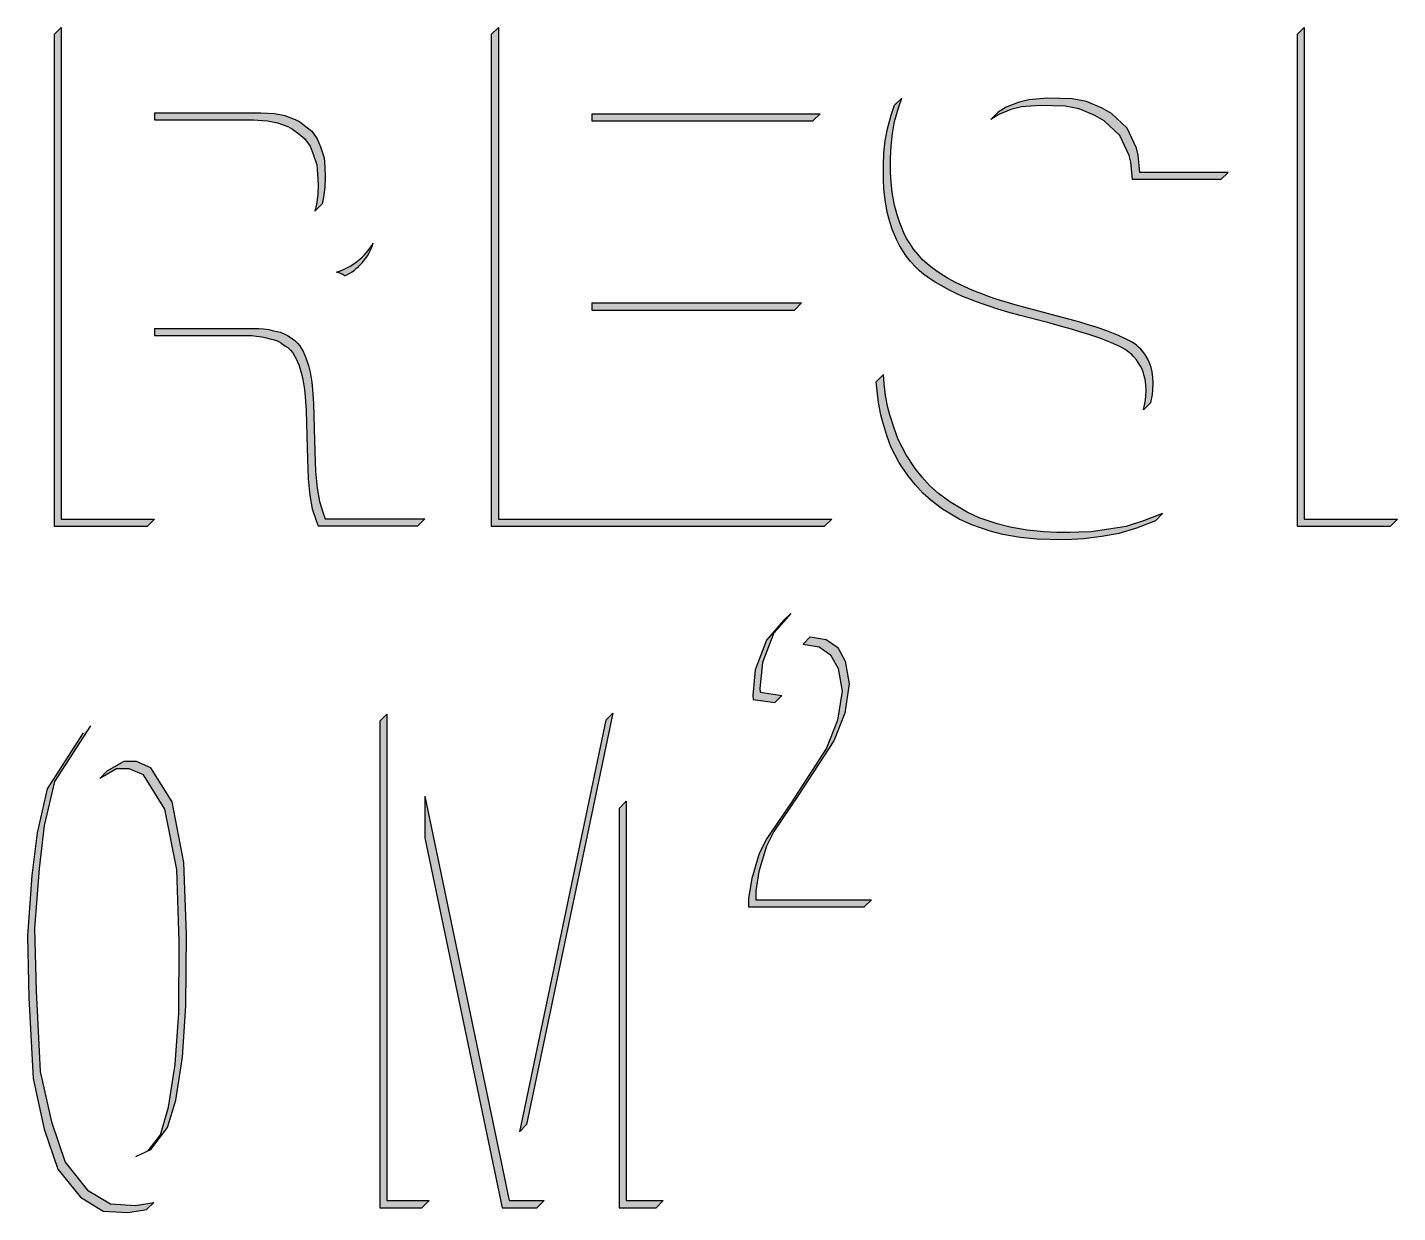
# Model space of a CAD drawing. Extents: x 78 to 306, y -397 to 18.
# Drawn here: x 272.08537 to 272.09821, y -396.68168 to -396.67058 of the extents above; entities that cross this region are included whole.
import ezdxf

# ---------------------------------------------------------------- set-up
doc = ezdxf.new("R2010")
doc.units = 0
doc.header["$LTSCALE"] = 0.5
doc.header["$MEASUREMENT"] = 0
doc.layers.add('MERDIVEN', color=3, linetype='CONTINUOUS')

msp = doc.modelspace()

# ---------------------------------------------------------------- hatches: boundary and pattern name
at = {"layer": 'MERDIVEN', "ltscale": 1.4}
for points in [[(272.085690403228, -396.6705753612444), (272.08562300789, -396.6706427565824), (272.08562300789, -396.6752502920377), (272.0864976636918, -396.6752502920377), (272.0865650590297, -396.6751828966997), (272.085690403228, -396.6751828966997)], [(272.0897877822954, -396.6705753612444), (272.0897203869575, -396.6706427565824), (272.0897203869575, -396.6752502920377), (272.0905950427592, -396.6752502920377), (272.092844293509, -396.6752502920377), (272.092911688847, -396.6751828966997), (272.0906624380972, -396.6751828966997), (272.0897877822955, -396.6751828966997)], [(272.0973398910376, -396.6705753612444), (272.0972724956997, -396.6706427565824), (272.0972724956997, -396.6752502920377), (272.0981471515014, -396.6752502920377), (272.0982145468394, -396.6751828966997), (272.0973398910376, -396.6751828966997)], [(272.0948527569016, -396.673234946546), (272.0947456165915, -396.6732068030974), (272.0946294944592, -396.6731754328898), (272.0945363722076, -396.673148511409), (272.0944532903505, -396.6731216663014), (272.0943800564199, -396.673096004975), (272.0943110567771, -396.6730699808768), (272.0942730444215, -396.6730559473391), (272.0942050712728, -396.6730285867138), (272.0941451496864, -396.6730000995867), (272.0940764066668, -396.6729682329545), (272.0940032368921, -396.672927354309), (272.0939473571257, -396.6728946284807), (272.0938866335907, -396.6728545708448), (272.093839511101, -396.6728198784119), (272.093801819525, -396.6727879545001), (272.0937625561298, -396.6727528611088), (272.093717069615, -396.6727016148293), (272.093678223233, -396.6726545117846), (272.0936451188019, -396.6726027881739), (272.0936123672281, -396.6725531075406), (272.0935879879959, -396.6725006583864), (272.0935490774581, -396.6724075215191), (272.0935230301731, -396.6723314158297), (272.0934994528893, -396.6722400737277), (272.093478185217, -396.6721227839008), (272.0934678240433, -396.672021169631), (272.0934633331321, -396.6719378657868), (272.0934625953396, -396.6718049194959), (272.0934677598875, -396.6716844410964), (272.0934803985947, -396.6715702252826), (272.0935004152275, -396.671457269623), (272.0935361179715, -396.6713294021362), (272.093568003441, -396.6712381936871), (272.0935006081031, -396.6713055890251), (272.0934687226335, -396.6713967974742), (272.0934330198895, -396.6715246649611), (272.0934130032567, -396.6716376206205), (272.0934003645494, -396.6717518364344), (272.0933952000016, -396.6718723148339), (272.0933959377941, -396.6720052611248), (272.0934004287053, -396.672088564969), (272.093410789879, -396.6721901792387), (272.0934320575514, -396.6723074690657), (272.0934556348352, -396.6723988111676), (272.0934816821201, -396.672474916857), (272.0935205926579, -396.6725680537244), (272.0935449718901, -396.6726205028786), (272.093577723464, -396.6726701835119), (272.0936108278951, -396.6727219071226), (272.0936496742769, -396.6727690101673), (272.0936951607918, -396.6728202564468), (272.0937344241869, -396.672855349838), (272.093772115763, -396.6728872737499), (272.0938192382527, -396.6729219661829), (272.0938799617877, -396.6729620238186), (272.0939358415542, -396.672994749647), (272.0940090113289, -396.6730356282925), (272.0940777543483, -396.6730674949247), (272.0941376759347, -396.6730959820517), (272.0942056490836, -396.6731233426772), (272.094243661439, -396.6731373762149), (272.0943126610819, -396.673163400313), (272.0943858950127, -396.6731890616393), (272.0944689768697, -396.673215906747), (272.0945620991211, -396.6732428282277), (272.0946782212542, -396.6732741984353), (272.0947853615637, -396.673302341884), (272.0949458154053, -396.6733445379637), (272.095065337799, -396.6733768055541), (272.0951580430376, -396.67340328789), (272.0952373717757, -396.6734268298656), (272.0953312959758, -396.6734553742726), (272.0954223652395, -396.673486419895), (272.0955319755507, -396.6735302389008), (272.0956097324703, -396.6735667260991), (272.0956597419744, -396.6735923301457), (272.0956985883562, -396.6736216573757), (272.0957193107037, -396.6736378293574), (272.0957391348688, -396.6736580491078), (272.0957672992976, -396.6736916914121), (272.0957838194352, -396.6737139923266), (272.0958061456795, -396.6737507468304), (272.0958197788028, -396.673778813906), (272.0958321608865, -396.6738122652778), (272.0958371971226, -396.6738312821535), (272.0958477828419, -396.6738707097122), (272.0958536851824, -396.6739232543327), (272.0958566363526, -396.6739738514418), (272.0958542946631, -396.6740375083331), (272.0958501566092, -396.6740828166123), (272.0958336685496, -396.674158254038), (272.0959010638875, -396.6740908587001), (272.0959175519473, -396.6740154212743), (272.0959216900011, -396.6739701129951), (272.0959240316906, -396.6739064561039), (272.0959210805203, -396.6738558589947), (272.0959151781799, -396.6738033143742), (272.0959045924607, -396.6737638868158), (272.0958995562245, -396.6737448699399), (272.0958871741408, -396.6737114185681), (272.0958735410175, -396.6736833514924), (272.0958512147732, -396.6736465969886), (272.0958346946356, -396.6736242960741), (272.0958065302067, -396.6735906537698), (272.0957867060416, -396.6735704340194), (272.0957659836942, -396.6735542620377), (272.0957271373123, -396.6735249348077), (272.0956771278082, -396.6734993307611), (272.0955993708887, -396.6734628435629), (272.0954897605775, -396.673419024557), (272.0953986913141, -396.6733879789346), (272.0953047671138, -396.6733594345279), (272.0952254383753, -396.673335892552), (272.0951327331371, -396.6733094102161), (272.0950132107434, -396.6732771426258)], [(272.0951657413344, -396.6712449526972), (272.0949317648608, -396.6712393201888), (272.0947570042592, -396.6712533919131), (272.0946583325246, -396.6712787477474), (272.0945455464976, -396.6713238269077), (272.0944700029556, -396.6713707199266), (272.0944026076176, -396.6714381152646), (272.0944781511596, -396.6713912222457), (272.0945909371866, -396.6713461430854), (272.0946896089213, -396.6713207872511), (272.0948643695228, -396.6713067155268), (272.0950983459963, -396.6713123480351), (272.0952308599547, -396.6713377038695), (272.0953774561275, -396.6713996805548), (272.0954648364283, -396.6714503922234), (272.095611432601, -396.6715884173185), (272.0956988129018, -396.6717743664679), (272.0957157500526, -396.6718391498608), (272.0957300328841, -396.6720013279156), (272.0965582129159, -396.6720013279156), (272.0966256082539, -396.6719339325776), (272.0957974282221, -396.6719339325776), (272.0957831453906, -396.6717717545229), (272.0957662082398, -396.6717069711299), (272.095678827939, -396.6715210219805), (272.0955322317662, -396.6713829968855), (272.0954448514655, -396.6713322852169), (272.0952982552927, -396.6712703085315)], [(272.0880715451449, -396.6747382152982), (272.088064872934, -396.6745495358143), (272.0880593234509, -396.6743354814027), (272.0880538060457, -396.6740991069835), (272.0880436694176, -396.6739689674002), (272.0880369972066, -396.6739002889845), (272.0880225942129, -396.673807209397), (272.0880070684913, -396.673742960615), (272.0879826892591, -396.6736709408808), (272.0879605234045, -396.6736188735915), (272.0879261358559, -396.67355903535), (272.0879048361056, -396.6735340613806), (272.0878804568734, -396.6735085718936), (272.0878538642634, -396.6734908533587), (272.0878117138541, -396.673460934238), (272.0877795717611, -396.67344543052), (272.0877418801849, -396.6734321225256), (272.0877119514697, -396.6734254780751), (272.0876797772983, -396.673417726216), (272.0876365362393, -396.6734077595403), (272.0875866550471, -396.6734000076813), (272.087542323338, -396.6733955780476), (272.0874824338293, -396.6733955780476), (272.0874048372993, -396.6733955780476), (272.0865650590297, -396.6733955780476), (272.0865650590297, -396.6734629733855), (272.0873374419613, -396.6734629733855), (272.0874150384913, -396.6734629733855), (272.0874749279999, -396.6734629733855), (272.0875192597091, -396.6734674030193), (272.0875691409013, -396.6734751548782), (272.0876123819608, -396.6734851215541), (272.0876445561312, -396.673492873413), (272.087674484847, -396.6734995178637), (272.0877121764231, -396.673512825858), (272.0877443185161, -396.673528329576), (272.0877864689256, -396.6735582486968), (272.0878130615354, -396.6735759672316), (272.0878374407676, -396.6736014567186), (272.0878587405179, -396.6736264306879), (272.0878931280665, -396.6736862689294), (272.0879152939211, -396.6737383362188), (272.0879396731533, -396.6738103559529), (272.0879551988749, -396.6738746047349), (272.0879696018687, -396.6739676843225), (272.0879762740796, -396.6740363627381), (272.0879864107077, -396.6741665023216), (272.0879919281129, -396.6744028767408), (272.087997477596, -396.6746169311526), (272.088004149807, -396.6748056106362), (272.0880196755286, -396.6749610678674), (272.0880418413831, -396.6750862622993), (272.0880784102314, -396.6751959530133), (272.0880972720585, -396.6752474475051), (272.0890310287309, -396.6752474475051), (272.0890984240689, -396.6751800521671), (272.0881646673965, -396.6751800521671), (272.0881458055695, -396.6751285576753), (272.0881092367211, -396.6750188669614), (272.0880870708665, -396.6748936725294)], [(272.0936077800831, -396.6745817652181), (272.0935334234248, -396.6744370956725), (272.0934952506796, -396.6743315291003), (272.0934563401418, -396.6742072129578), (272.0934383444191, -396.6741370834553), (272.093416435188, -396.6740240514227), (272.0934028020647, -396.6739151626253), (272.0933948146584, -396.6738280401313), (272.0933274193204, -396.6738954354693), (272.0933354067267, -396.6739825579633), (272.09334903985, -396.6740914467608), (272.0933709490811, -396.6742044787932), (272.0933889448038, -396.6742746082958), (272.0934278553416, -396.6743989244383), (272.0934660280868, -396.6745044910105), (272.0935403847451, -396.6746491605562), (272.0936255516682, -396.6747750996248), (272.0936917605305, -396.6748588235204), (272.0937633905641, -396.6749384805541), (272.0938432004718, -396.6750090873879), (272.0939499558466, -396.6750887444217), (272.0941067528033, -396.6751821104079), (272.094224286365, -396.6752374808293), (272.0943945560554, -396.6752955433986), (272.0945153936447, -396.675326894513), (272.0946761682656, -396.6753552479874), (272.094832099118, -396.6753701025349), (272.0949537065778, -396.6753754868311), (272.0950766613109, -396.6753768424517), (272.0951604488827, -396.6753741503036), (272.0952743576375, -396.6753687087278), (272.0954419007032, -396.6753457395495), (272.0956026753242, -396.6753187416958), (272.0957661765698, -396.6752674381365), (272.0959450431473, -396.6751982442031), (272.0960124384853, -396.6751308488651), (272.0958335719078, -396.6752000427985), (272.0956700706622, -396.6752513463579), (272.095509296041, -396.6752783442116), (272.0953417529755, -396.6753013133898), (272.0952278442207, -396.6753067549657), (272.095144056649, -396.6753094471138), (272.0950211019158, -396.6753080914931), (272.0948994944561, -396.6753027071969), (272.0947435636035, -396.6752878526494), (272.0945827889826, -396.6752594991751), (272.0944619513934, -396.6752281480607), (272.0942916817031, -396.6751700854913), (272.0941741481413, -396.6751147150699), (272.0940173511846, -396.6750213490837), (272.0939105958097, -396.67494169205), (272.0938307859021, -396.6748710852161), (272.0937591558685, -396.6747914281825), (272.0936929470062, -396.6747077042868)]]:
    msp.add_hatch(color=256, dxfattribs=at).paths.add_polyline_path(points)
h = msp.add_hatch(color=256, dxfattribs=at)
h.paths.add_polyline_path([(272.088613981049, -396.6725963627621, -0.1900720273168496), (272.0882695560409, -396.672867511576, -0.09596006457329673), (272.0883482280155, -396.6729039442688, 0.2075105796059433)])
h.paths.add_polyline_path([(272.088163897526, -396.6719810929019), (272.0881601123294, -396.6718820180343), (272.0881526060921, -396.6717967475855), (272.0881185393229, -396.671695916139), (272.0880896691795, -396.6716206887389), (272.0880369651287, -396.6715479434612), (272.0879830100385, -396.6715053082369), (272.0879248527384, -396.6714612410188), (272.0878808097307, -396.6714375081106), (272.0877843834516, -396.6714018992017), (272.0876893686018, -396.6713823477151), (272.0875594208784, -396.6713751877468), (272.0865650590297, -396.6713751877468), (272.0865650590297, -396.6714425830847), (272.0874920255404, -396.6714425830847), (272.0876219732638, -396.671449743053), (272.0877169881136, -396.6714692945397), (272.0878134143927, -396.6715049034486), (272.0878574574004, -396.6715286363568), (272.0879156147004, -396.6715727035748), (272.0879695697907, -396.6716153387993), (272.0880222738415, -396.6716880840769), (272.0880511439849, -396.6717633114769), (272.0880852107541, -396.6718641429234), (272.0880927169914, -396.6719494133723), (272.088096502188, -396.6720484882399), (272.088093968031, -396.6721400212743), (272.0880814255576, -396.6722320507333), (272.0880663489271, -396.6722959940232), (272.0881337442651, -396.6722285986853), (272.0881488208955, -396.6721646553952), (272.088161363369, -396.6720726259364)])
h = msp.add_hatch(color=256, dxfattribs=at)
h.paths.add_polyline_path([(272.0928012124315, -396.6713845052521), (272.0906624380972, -396.6713845052521), (272.0906624380972, -396.6714519005901), (272.0927338170935, -396.6714519005901)])
h.paths.add_polyline_path([(272.0926286652076, -396.6731578671009), (272.0906624380972, -396.6731578671009), (272.0906624380972, -396.6732252624389), (272.0925612698696, -396.6732252624389)])
h = msp.add_hatch(color=256, dxfattribs=at)
h.dxf.hatch_style = 1
h.paths.add_polyline_path([(272.0928590263737, -396.6763125443135), (272.0927095968, -396.6762876561695), (272.0926423123547, -396.6763549406149), (272.0927917419283, -396.6763798287589), (272.0928996587626, -396.6764544846029), (272.0929702163525, -396.6765830647588), (272.0930075755969, -396.6767946011007), (272.0929660702612, -396.6770683535087), (272.0928622995182, -396.6773296575506), (272.0925301457768, -396.67784099383), (272.0923018590268, -396.6781769623039), (272.092231353263, -396.67831512242), (272.0921607882694, -396.678551542612), (272.0921317360151, -396.6787340427859), (272.0921317360151, -396.6788169989719), (272.0932150652566, -396.6788169989719), (272.093282349702, -396.6787497145265), (272.0921990204605, -396.6787497145265), (272.0921990204605, -396.6786667583405), (272.0922280727148, -396.6784842581666), (272.0922986377084, -396.6782478379747), (272.0923691434722, -396.6781096778585), (272.0925974302221, -396.6777737093846), (272.0929295839636, -396.6772623731052), (272.0930333547066, -396.6770010690633), (272.0930748600422, -396.6767273166553), (272.0930375007979, -396.6765157803134), (272.092966943208, -396.6763872001575)])
h.paths.add_polyline_path([(272.0924439582094, -396.6768351566913), (272.0922405702186, -396.6768061248173), (272.0922376975696, -396.6767694925267), (272.0922613376939, -396.676527314053), (272.0923677367626, -396.6762496970265), (272.0925273316638, -396.6760665871016), (272.0924600472184, -396.676133871547), (272.0923004523172, -396.6763169814719), (272.0921940532485, -396.6765945984984), (272.0921704131242, -396.6768367769721), (272.0921732857732, -396.6768734092627), (272.092376673764, -396.6769024411367)])
h = msp.add_hatch(color=256, dxfattribs=at)
h.dxf.hatch_style = 1
h.paths.add_polyline_path([(272.0908600846888, -396.6770000814385), (272.0907928002434, -396.6770673658839), (272.089984327242, -396.6809241049894), (272.0900516116874, -396.680856820544)])
h.paths.add_polyline_path([(272.090985207802, -396.6778272128826), (272.0909179233566, -396.6778944973279), (272.0909179233566, -396.681635821745), (272.0912644033244, -396.681635821745), (272.0913316877698, -396.6815685372997), (272.090985207802, -396.6815685372997)])
h.paths.add_polyline_path([(272.0890987806704, -396.6777791241447), (272.0890987806704, -396.6781694742637), (272.089820712113, -396.681635821745), (272.0901479497747, -396.681635821745), (272.0902152342201, -396.6815685372997), (272.0898879965584, -396.6815685372997)])
h.paths.add_polyline_path([(272.0887426684441, -396.6770097000449), (272.0886753839987, -396.6770769844903), (272.0886753839987, -396.681635821745), (272.0890699882408, -396.681635821745), (272.0891372726862, -396.6815685372997), (272.0887426684441, -396.6815685372997)])
h = msp.add_hatch(color=256, dxfattribs=at)
h.dxf.hatch_style = 1
h.paths.add_polyline_path([(272.0854397366143, -396.6790209849904), (272.0854826782744, -396.6784565230869), (272.0855304249583, -396.6780557449584), (272.0856248521883, -396.6776418099507), (272.0859637507319, -396.6771193006293), (272.0858964662866, -396.6771865850747), (272.085557567743, -396.6777090943961), (272.085463140513, -396.6781230294038), (272.0854153938291, -396.6785238075322), (272.0853724521689, -396.6790882694358), (272.0853867783952, -396.6796703454123), (272.0854251075287, -396.6804260329399), (272.0855301517141, -396.6808983752173), (272.085659132173, -396.6812761202187), (272.0858692131398, -396.6815385321179), (272.0860840695154, -396.6816673527391), (272.0863180201223, -396.68168166471), (272.0864899052227, -396.681653040768), (272.0865571896681, -396.6815857563226), (272.0863853045677, -396.6816143802646), (272.0861513539608, -396.6816000682937), (272.0859364975852, -396.6814712476726), (272.0857264166184, -396.6812088357733), (272.0855974361594, -396.680831090772), (272.0854923919741, -396.6803587484945), (272.0854540628406, -396.6796030609669)])
h = msp.add_hatch(color=256, dxfattribs=at)
h.dxf.hatch_style = 1
h.paths.add_polyline_path([(272.086528552023, -396.6775128476268), (272.0863948627889, -396.6774555954488), (272.0862754997811, -396.6774555954488), (272.0861179409069, -396.6775462465199), (272.0860506564615, -396.6776135309652), (272.0862082153357, -396.6775228798942), (272.0863275783435, -396.6775228798942), (272.0864612675776, -396.6775801320723), (272.0866617977269, -396.6778997961495), (272.0867716099172, -396.678467564449), (272.0867955165759, -396.6791411202427), (272.0867907559747, -396.67981047219), (272.0867572762872, -396.6802932661138), (272.0866952107808, -396.6806940399482), (272.0866188116443, -396.6809516811904), (272.0865037374945, -396.6811015209288), (272.0865285372155, -396.6810895564662), (272.0866860960897, -396.680884396745), (272.0867624952261, -396.6806267555028), (272.0868245607326, -396.6802259816684), (272.0868580404201, -396.6797431877446), (272.0868628010214, -396.6790738357972), (272.0868388943626, -396.6784002800036), (272.0867290821723, -396.6778325117041)])

# ---------------------------------------------------------------- linework, layer by layer
for p, q in [((272.085690403228, -396.6705753612444), (272.08562300789, -396.6706427565824)), ((272.0897877822954, -396.6705753612444), (272.0897203869575, -396.6706427565824)), ((272.0973398910376, -396.6705753612444), (272.0972724956997, -396.6706427565824)), ((272.093568003441, -396.6712381936871), (272.0935006081031, -396.6713055890251)), ((272.0944700029556, -396.6713707199266), (272.0944026076176, -396.6714381152646)), ((272.0865650590297, -396.6713751877468), (272.0865650590297, -396.6714425830847)), ((272.0906624380972, -396.6713845052521), (272.0906624380972, -396.6714519005901)), ((272.0927338170935, -396.6714519005901), (272.0928012124315, -396.6713845052521)), ((272.0965582129159, -396.6720013279156), (272.0966256082539, -396.6719339325776)), ((272.0881337442651, -396.6722285986853), (272.0880663489271, -396.6722959940232)), ((272.0906624380972, -396.6731578671009), (272.0906624380972, -396.6732252624389)), ((272.0925612698696, -396.6732252624389), (272.0926286652076, -396.6731578671009)), ((272.0865650590297, -396.6733955780476), (272.0865650590297, -396.6734629733855)), ((272.0933948146584, -396.6738280401313), (272.0933274193204, -396.6738954354693)), ((272.0959010638875, -396.6740908587001), (272.0958336685496, -396.674158254038)), ((272.0864976636918, -396.6752502920377), (272.0865650590297, -396.6751828966997)), ((272.0890984240689, -396.6751800521671), (272.0890310287309, -396.6752474475051)), ((272.092844293509, -396.6752502920377), (272.092911688847, -396.6751828966997)), ((272.0959450431473, -396.6751982442031), (272.0960124384853, -396.6751308488651)), ((272.0981471515014, -396.6752502920377), (272.0982145468394, -396.6751828966997)), ((272.0924600472184, -396.676133871547), (272.0925273316637, -396.6760665871016)), ((272.0926423123547, -396.6763549406149), (272.0927095968, -396.6762876561695)), ((272.092376673764, -396.6769024411367), (272.0924439582094, -396.6768351566913)), ((272.0886753839987, -396.6770769844903), (272.0887426684441, -396.6770097000449)), ((272.0907928002434, -396.6770673658839), (272.0908600846888, -396.6770000814385)), ((272.0861179409069, -396.6775462465199), (272.0860506564615, -396.6776135309653)), ((272.0890987806704, -396.6777791241447), (272.0890987806704, -396.6781694742637)), ((272.0909179233566, -396.6778944973279), (272.090985207802, -396.6778272128826)), ((272.0932150652566, -396.6788169989719), (272.093282349702, -396.6787497145265)), ((272.089984327242, -396.6809241049894), (272.0900516116874, -396.680856820544)), ((272.0864899052227, -396.681653040768), (272.0865571896681, -396.6815857563226)), ((272.0890699882408, -396.681635821745), (272.0891372726862, -396.6815685372997)), ((272.0901479497747, -396.681635821745), (272.0902152342201, -396.6815685372997)), ((272.0912644033244, -396.681635821745), (272.0913316877698, -396.6815685372997))]:
    msp.add_line(p, q, dxfattribs=at)
at = {"layer": 'MERDIVEN'}
for p, q in [((272.085690403228, -396.6705753612444), (272.085690403228, -396.6751828966997)), ((272.0897877822954, -396.6705753612444), (272.0897877822955, -396.6751828966997)), ((272.0973398910376, -396.6705753612444), (272.0973398910376, -396.6751828966997)), ((272.08562300789, -396.6706427565824), (272.08562300789, -396.6752502920377)), ((272.0897203869575, -396.6706427565824), (272.0897203869575, -396.6752502920377)), ((272.0972724956997, -396.6706427565824), (272.0972724956997, -396.6752502920377)), ((272.0935361179715, -396.6713294021363), (272.093568003441, -396.6712381936871)), ((272.0949317648608, -396.6712393201888), (272.0947570042592, -396.6712533919131)), ((272.0951657413344, -396.6712449526972), (272.0949317648608, -396.6712393201888)), ((272.0934687226335, -396.6713967974742), (272.0935006081031, -396.6713055890251)), ((272.0935004152275, -396.671457269623), (272.0935361179715, -396.6713294021363)), ((272.0945455464976, -396.6713238269077), (272.0944700029556, -396.6713707199266)), ((272.0945909371866, -396.6713461430854), (272.0944781511596, -396.6713912222456)), ((272.0946583325246, -396.6712787477474), (272.0945455464976, -396.6713238269077)), ((272.0946896089213, -396.6713207872511), (272.0945909371866, -396.6713461430854)), ((272.0947570042592, -396.6712533919131), (272.0946583325246, -396.6712787477474)), ((272.0948643695228, -396.6713067155268), (272.0946896089213, -396.6713207872511)), ((272.0950983459963, -396.6713123480351), (272.0948643695228, -396.6713067155268)), ((272.0952308599547, -396.6713377038695), (272.0950983459963, -396.6713123480351)), ((272.0952982552927, -396.6712703085315), (272.0951657413344, -396.6712449526972)), ((272.0953774561275, -396.6713996805548), (272.0952308599547, -396.6713377038695)), ((272.0954448514655, -396.6713322852169), (272.0952982552927, -396.6712703085315)), ((272.0955322317662, -396.6713829968855), (272.0954448514655, -396.6713322852169)), ((272.0865650590297, -396.6713751877468), (272.0875594208784, -396.6713751877468)), ((272.0865650590297, -396.6714425830847), (272.0874920255405, -396.6714425830847)), ((272.0874920255405, -396.6714425830847), (272.0876219732638, -396.671449743053)), ((272.0875594208784, -396.6713751877468), (272.0876893686018, -396.6713823477151)), ((272.0876219732638, -396.671449743053), (272.0877169881136, -396.6714692945397)), ((272.0876893686018, -396.6713823477151), (272.0877843834517, -396.6714018992017)), ((272.0877169881136, -396.6714692945397), (272.0878134143927, -396.6715049034486)), ((272.0877843834517, -396.6714018992017), (272.0878808097307, -396.6714375081106)), ((272.0878808097307, -396.6714375081106), (272.0879248527384, -396.6714612410188)), ((272.0879248527384, -396.6714612410188), (272.0879830100384, -396.6715053082369)), ((272.0906624380972, -396.6713845052521), (272.0928012124315, -396.6713845052521)), ((272.0906624380972, -396.6714519005901), (272.0927338170935, -396.6714519005901)), ((272.0934330198895, -396.671524664961), (272.0934687226335, -396.6713967974742)), ((272.0934803985947, -396.6715702252826), (272.0935004152275, -396.671457269623)), ((272.0944781511596, -396.6713912222456), (272.0944026076176, -396.6714381152646)), ((272.0954648364283, -396.6714503922234), (272.0953774561275, -396.6713996805548)), ((272.095611432601, -396.6715884173185), (272.0954648364283, -396.6714503922234)), ((272.095678827939, -396.6715210219805), (272.0955322317662, -396.6713829968855)), ((272.0878134143927, -396.6715049034486), (272.0878574574004, -396.6715286363568)), ((272.0878574574004, -396.6715286363568), (272.0879156147005, -396.6715727035748)), ((272.0879156147005, -396.6715727035748), (272.0879695697907, -396.6716153387993)), ((272.0879695697907, -396.6716153387993), (272.0880222738415, -396.6716880840769)), ((272.0879830100384, -396.6715053082369), (272.0880369651287, -396.6715479434613)), ((272.0880369651287, -396.6715479434613), (272.0880896691795, -396.6716206887389)), ((272.0880896691795, -396.6716206887389), (272.0881185393229, -396.6716959161389)), ((272.0934130032567, -396.6716376206205), (272.0934330198895, -396.671524664961)), ((272.0934677598875, -396.6716844410964), (272.0934803985947, -396.6715702252826)), ((272.0956988129018, -396.6717743664679), (272.095611432601, -396.6715884173185)), ((272.0957662082398, -396.6717069711299), (272.095678827939, -396.6715210219805)), ((272.0880222738415, -396.6716880840769), (272.0880511439849, -396.6717633114769)), ((272.0881185393229, -396.6716959161389), (272.0881526060921, -396.6717967475855)), ((272.0933952000016, -396.6718723148339), (272.0934003645494, -396.6717518364344)), ((272.0934003645494, -396.6717518364344), (272.0934130032567, -396.6716376206205)), ((272.0934625953396, -396.6718049194959), (272.0934677598875, -396.6716844410964)), ((272.0957831453906, -396.6717717545229), (272.0957662082398, -396.6717069711299)), ((272.0880511439849, -396.6717633114769), (272.0880852107541, -396.6718641429234)), ((272.0880852107541, -396.6718641429234), (272.0880927169914, -396.6719494133723)), ((272.0881526060921, -396.6717967475855), (272.0881601123294, -396.6718820180343)), ((272.0881601123294, -396.6718820180343), (272.088163897526, -396.6719810929019)), ((272.0933959377941, -396.6720052611248), (272.0933952000016, -396.6718723148339)), ((272.0934633331321, -396.6719378657868), (272.0934625953396, -396.6718049194959)), ((272.0957157500526, -396.6718391498608), (272.0956988129018, -396.6717743664679)), ((272.0957300328841, -396.6720013279156), (272.0957157500526, -396.6718391498608)), ((272.0957974282221, -396.6719339325776), (272.0957831453906, -396.6717717545229)), ((272.0880927169914, -396.6719494133723), (272.088096502188, -396.6720484882399)), ((272.088163897526, -396.6719810929019), (272.088161363369, -396.6720726259364)), ((272.0934004287053, -396.672088564969), (272.0933959377941, -396.6720052611248)), ((272.0934678240433, -396.672021169631), (272.0934633331321, -396.6719378657868)), ((272.0965582129159, -396.6720013279156), (272.0957300328841, -396.6720013279156)), ((272.0966256082539, -396.6719339325776), (272.0957974282221, -396.6719339325776)), ((272.088093968031, -396.6721400212743), (272.0880814255576, -396.6722320507332)), ((272.088096502188, -396.6720484882399), (272.088093968031, -396.6721400212743)), ((272.088161363369, -396.6720726259364), (272.0881488208955, -396.6721646553952)), ((272.093410789879, -396.6721901792387), (272.0934004287053, -396.672088564969)), ((272.093478185217, -396.6721227839008), (272.0934678240433, -396.672021169631)), ((272.0934994528893, -396.6722400737277), (272.093478185217, -396.6721227839008)), ((272.0880814255576, -396.6722320507332), (272.0880663489271, -396.6722959940232)), ((272.0881488208955, -396.6721646553952), (272.0881337442651, -396.6722285986853)), ((272.0934320575514, -396.6723074690657), (272.093410789879, -396.6721901792387)), ((272.0935230301732, -396.6723314158297), (272.0934994528893, -396.6722400737277)), ((272.0934556348352, -396.6723988111676), (272.0934320575514, -396.6723074690657)), ((272.0934816821201, -396.672474916857), (272.0934556348352, -396.6723988111676)), ((272.0935490774581, -396.6724075215191), (272.0935230301732, -396.6723314158297)), ((272.0935205926579, -396.6725680537244), (272.0934816821201, -396.672474916857)), ((272.0935879879959, -396.6725006583864), (272.0935490774581, -396.6724075215191)), ((272.0936123672281, -396.6725531075406), (272.0935879879959, -396.6725006583864)), ((272.0935449718901, -396.6726205028786), (272.0935205926579, -396.6725680537244)), ((272.093577723464, -396.6726701835119), (272.0935449718901, -396.6726205028786)), ((272.0936451188019, -396.6726027881739), (272.0936123672281, -396.6725531075406)), ((272.093678223233, -396.6726545117846), (272.0936451188019, -396.6726027881739)), ((272.0937170696149, -396.6727016148292), (272.093678223233, -396.6726545117846)), ((272.0936108278951, -396.6727219071227), (272.093577723464, -396.6726701835119)), ((272.0936496742769, -396.6727690101672), (272.0936108278951, -396.6727219071227)), ((272.0936951607918, -396.6728202564468), (272.0936496742769, -396.6727690101672)), ((272.0937625561298, -396.6727528611088), (272.0937170696149, -396.6727016148292)), ((272.0938018195249, -396.6727879545001), (272.0937625561298, -396.6727528611088)), ((272.0937344241869, -396.672855349838), (272.0936951607918, -396.6728202564468)), ((272.093772115763, -396.6728872737498), (272.0937344241869, -396.672855349838)), ((272.0938192382527, -396.6729219661828), (272.093772115763, -396.6728872737498)), ((272.093839511101, -396.6728198784119), (272.0938018195249, -396.6727879545001)), ((272.0938866335907, -396.6728545708448), (272.093839511101, -396.6728198784119)), ((272.0939473571257, -396.6728946284807), (272.0938866335907, -396.6728545708448)), ((272.0940032368922, -396.672927354309), (272.0939473571257, -396.6728946284807)), ((272.0938799617877, -396.6729620238186), (272.0938192382527, -396.6729219661828)), ((272.0939358415542, -396.6729947496469), (272.0938799617877, -396.6729620238186)), ((272.0940090113289, -396.6730356282925), (272.0939358415542, -396.6729947496469)), ((272.0940764066668, -396.6729682329545), (272.0940032368922, -396.672927354309)), ((272.0940777543483, -396.6730674949247), (272.0940090113289, -396.6730356282925)), ((272.0941451496863, -396.6730000995867), (272.0940764066668, -396.6729682329545)), ((272.0942050712727, -396.6730285867138), (272.0941451496863, -396.6730000995867)), ((272.0942730444215, -396.6730559473392), (272.0942050712727, -396.6730285867138)), ((272.0906624380972, -396.6731578671009), (272.0926286652076, -396.6731578671009)), ((272.0941376759347, -396.6730959820517), (272.0940777543483, -396.6730674949247)), ((272.0942056490836, -396.6731233426772), (272.0941376759347, -396.6730959820517)), ((272.094243661439, -396.6731373762149), (272.0942056490836, -396.6731233426772)), ((272.0943126610818, -396.6731634003129), (272.094243661439, -396.6731373762149)), ((272.0943110567769, -396.673069980877), (272.0942730444215, -396.6730559473392)), ((272.0943800564198, -396.673096004975), (272.0943110567769, -396.673069980877)), ((272.0943858950125, -396.6731890616393), (272.0943126610818, -396.6731634003129)), ((272.0944532903504, -396.6731216663013), (272.0943800564198, -396.673096004975)), ((272.0945363722076, -396.673148511409), (272.0944532903504, -396.6731216663013)), ((272.094629494459, -396.6731754328897), (272.0945363722076, -396.673148511409)), ((272.0906624380972, -396.6732252624389), (272.0925612698696, -396.6732252624389)), ((272.0944689768696, -396.673215906747), (272.0943858950125, -396.6731890616393)), ((272.094562099121, -396.6732428282277), (272.0944689768696, -396.673215906747)), ((272.0946782212537, -396.6732741984353), (272.094562099121, -396.6732428282277)), ((272.0947456165917, -396.6732068030973), (272.094629494459, -396.6731754328897)), ((272.0947853615637, -396.673302341884), (272.0946782212537, -396.6732741984353)), ((272.0948527569016, -396.673234946546), (272.0947456165917, -396.6732068030973)), ((272.0950132107433, -396.6732771426258), (272.0948527569016, -396.673234946546)), ((272.0951327331371, -396.6733094102161), (272.0950132107433, -396.6732771426258)), ((272.0865650590297, -396.6733955780476), (272.0874048372993, -396.6733955780476)), ((272.0874048372993, -396.6733955780476), (272.0874824338293, -396.6733955780476)), ((272.0874824338293, -396.6733955780476), (272.0875423233379, -396.6733955780476)), ((272.0875423233379, -396.6733955780476), (272.0875866550471, -396.6734000076813)), ((272.0875866550471, -396.6734000076813), (272.0876365362393, -396.6734077595403)), ((272.0876365362393, -396.6734077595403), (272.0876797772985, -396.6734177262161)), ((272.0876797772985, -396.6734177262161), (272.0877119514695, -396.673425478075)), ((272.0877119514695, -396.673425478075), (272.0877418801849, -396.6734321225256)), ((272.0949458154053, -396.6733445379637), (272.0947853615637, -396.673302341884)), ((272.0950653377991, -396.6733768055541), (272.0949458154053, -396.6733445379637)), ((272.0951580430371, -396.67340328789), (272.0950653377991, -396.6733768055541)), ((272.0952254383751, -396.673335892552), (272.0951327331371, -396.6733094102161)), ((272.095237371776, -396.6734268298657), (272.0951580430371, -396.67340328789)), ((272.095304767114, -396.6733594345278), (272.0952254383751, -396.673335892552)), ((272.0953986913139, -396.6733879789346), (272.095304767114, -396.6733594345278)), ((272.0954897605775, -396.673419024557), (272.0953986913139, -396.6733879789346)), ((272.0955993708887, -396.6734628435628), (272.0954897605775, -396.673419024557)), ((272.0865650590297, -396.6734629733855), (272.0873374419613, -396.6734629733855)), ((272.0873374419613, -396.6734629733855), (272.0874150384913, -396.6734629733855)), ((272.0874150384913, -396.6734629733855), (272.0874749279999, -396.6734629733855)), ((272.0874749279999, -396.6734629733855), (272.0875192597091, -396.6734674030193)), ((272.0875192597091, -396.6734674030193), (272.0875691409013, -396.6734751548782)), ((272.0875691409013, -396.6734751548782), (272.0876123819605, -396.6734851215541)), ((272.0876123819605, -396.6734851215541), (272.0876445561315, -396.673492873413)), ((272.0876445561315, -396.673492873413), (272.087674484847, -396.6734995178637)), ((272.087674484847, -396.6734995178637), (272.0877121764231, -396.673512825858)), ((272.0877121764231, -396.673512825858), (272.0877443185161, -396.673528329576)), ((272.0877418801849, -396.6734321225256), (272.0877795717611, -396.67344543052)), ((272.0877443185161, -396.673528329576), (272.0877864689255, -396.6735582486967)), ((272.0877795717611, -396.67344543052), (272.0878117138541, -396.673460934238)), ((272.0878117138541, -396.673460934238), (272.0878538642635, -396.6734908533588)), ((272.0878538642635, -396.6734908533588), (272.0878804568734, -396.6735085718935)), ((272.0878804568734, -396.6735085718935), (272.0879048361056, -396.6735340613806)), ((272.0879048361056, -396.6735340613806), (272.0879261358559, -396.67355903535)), ((272.0953312959759, -396.6734553742726), (272.095237371776, -396.6734268298657)), ((272.0954223652395, -396.673486419895), (272.0953312959759, -396.6734553742726)), ((272.0955319755507, -396.6735302389008), (272.0954223652395, -396.673486419895)), ((272.0956097324703, -396.6735667260991), (272.0955319755507, -396.6735302389008)), ((272.0956771278083, -396.6734993307612), (272.0955993708887, -396.6734628435628)), ((272.0957271373123, -396.6735249348077), (272.0956771278083, -396.6734993307612)), ((272.0957659836943, -396.6735542620377), (272.0957271373123, -396.6735249348077)), ((272.0957867060416, -396.6735704340194), (272.0957659836943, -396.6735542620377)), ((272.0877864689255, -396.6735582486967), (272.0878130615354, -396.6735759672316)), ((272.0878130615354, -396.6735759672316), (272.0878374407677, -396.6736014567186)), ((272.0878374407677, -396.6736014567186), (272.0878587405179, -396.6736264306879)), ((272.0878587405179, -396.6736264306879), (272.0878931280665, -396.6736862689294)), ((272.0879261358559, -396.67355903535), (272.0879605234045, -396.6736188735915)), ((272.0879605234045, -396.6736188735915), (272.0879826892591, -396.6736709408808)), ((272.0879826892591, -396.6736709408808), (272.0880070684913, -396.673742960615)), ((272.0956597419744, -396.6735923301457), (272.0956097324703, -396.6735667260991)), ((272.0956985883562, -396.6736216573757), (272.0956597419744, -396.6735923301457)), ((272.0957193107037, -396.6736378293574), (272.0956985883562, -396.6736216573757)), ((272.0957391348688, -396.6736580491078), (272.0957193107037, -396.6736378293574)), ((272.0957672992976, -396.6736916914121), (272.0957391348688, -396.6736580491078)), ((272.0958065302068, -396.6735906537698), (272.0957867060416, -396.6735704340194)), ((272.0958346946356, -396.6736242960741), (272.0958065302068, -396.6735906537698)), ((272.0958512147732, -396.6736465969886), (272.0958346946356, -396.6736242960741)), ((272.0958735410175, -396.6736833514925), (272.0958512147732, -396.6736465969886)), ((272.0878931280665, -396.6736862689294), (272.0879152939211, -396.6737383362188)), ((272.0879152939211, -396.6737383362188), (272.0879396731533, -396.673810355953)), ((272.0879396731533, -396.673810355953), (272.0879551988749, -396.6738746047349)), ((272.0880070684913, -396.673742960615), (272.0880225942129, -396.673807209397)), ((272.0880225942129, -396.673807209397), (272.0880369972066, -396.6739002889845)), ((272.0957838194352, -396.6737139923266), (272.0957672992976, -396.6736916914121)), ((272.0958061456795, -396.6737507468304), (272.0957838194352, -396.6737139923266)), ((272.0958197788028, -396.673778813906), (272.0958061456795, -396.6737507468304)), ((272.0958321608865, -396.6738122652778), (272.0958197788028, -396.673778813906)), ((272.0958871741408, -396.6737114185681), (272.0958735410175, -396.6736833514925)), ((272.0958995562245, -396.6737448699399), (272.0958871741408, -396.6737114185681)), ((272.0959045924607, -396.6737638868157), (272.0958995562245, -396.6737448699399)), ((272.0959151781799, -396.6738033143742), (272.0959045924607, -396.6737638868157)), ((272.0959210805203, -396.6738558589947), (272.0959151781799, -396.6738033143742)), ((272.0879551988749, -396.6738746047349), (272.0879696018687, -396.6739676843225)), ((272.0880369972066, -396.6739002889845), (272.0880436694176, -396.6739689674002)), ((272.0933354067267, -396.6739825579633), (272.0933274193204, -396.6738954354693)), ((272.0934028020647, -396.6739151626253), (272.0933948146584, -396.6738280401313)), ((272.093416435188, -396.6740240514227), (272.0934028020647, -396.6739151626253)), ((272.0958371971226, -396.6738312821536), (272.0958321608865, -396.6738122652778)), ((272.0958477828419, -396.6738707097122), (272.0958371971226, -396.6738312821536)), ((272.0958536851824, -396.6739232543327), (272.0958477828419, -396.6738707097122)), ((272.0958566363526, -396.6739738514418), (272.0958536851824, -396.6739232543327)), ((272.0959240316906, -396.6739064561039), (272.0959210805203, -396.6738558589947)), ((272.0959216900011, -396.6739701129951), (272.0959240316906, -396.6739064561039)), ((272.0879696018687, -396.6739676843225), (272.0879762740796, -396.6740363627381)), ((272.0879762740796, -396.6740363627381), (272.0879864107077, -396.6741665023215)), ((272.0880436694176, -396.6739689674002), (272.0880538060457, -396.6740991069835)), ((272.09334903985, -396.6740914467608), (272.0933354067267, -396.6739825579633)), ((272.0934383444191, -396.6741370834553), (272.093416435188, -396.6740240514227)), ((272.0958501566092, -396.6740828166123), (272.0958542946631, -396.6740375083331)), ((272.0958542946631, -396.6740375083331), (272.0958566363526, -396.6739738514418)), ((272.0959010638875, -396.6740908587001), (272.0959175519473, -396.6740154212743)), ((272.0959175519473, -396.6740154212743), (272.0959216900011, -396.6739701129951)), ((272.0879864107077, -396.6741665023215), (272.0879919281129, -396.6744028767408)), ((272.0880538060457, -396.6740991069835), (272.0880593234509, -396.6743354814029)), ((272.0933709490811, -396.6742044787932), (272.09334903985, -396.6740914467608)), ((272.0934563401418, -396.6742072129578), (272.0934383444191, -396.6741370834553)), ((272.0958336685496, -396.674158254038), (272.0958501566092, -396.6740828166123)), ((272.0933889448038, -396.6742746082958), (272.0933709490811, -396.6742044787932)), ((272.0934278553416, -396.6743989244383), (272.0933889448038, -396.6742746082958)), ((272.0934952506796, -396.6743315291003), (272.0934563401418, -396.6742072129578)), ((272.0879919281129, -396.6744028767408), (272.087997477596, -396.6746169311524)), ((272.0880593234509, -396.6743354814029), (272.088064872934, -396.6745495358144)), ((272.0934660280868, -396.6745044910105), (272.0934278553416, -396.6743989244383)), ((272.0935334234248, -396.6744370956725), (272.0934952506796, -396.6743315291003)), ((272.0936077800831, -396.6745817652181), (272.0935334234248, -396.6744370956725)), ((272.088064872934, -396.6745495358144), (272.0880715451449, -396.6747382152982)), ((272.0935403847451, -396.6746491605562), (272.0934660280868, -396.6745044910105)), ((272.0936929470062, -396.6747077042868), (272.0936077800831, -396.6745817652181)), ((272.087997477596, -396.6746169311524), (272.088004149807, -396.6748056106362)), ((272.0936255516682, -396.6747750996248), (272.0935403847451, -396.6746491605562)), ((272.0937591558685, -396.6747914281825), (272.0936929470062, -396.6747077042868)), ((272.088004149807, -396.6748056106362), (272.0880196755286, -396.6749610678674)), ((272.0880715451449, -396.6747382152982), (272.0880870708665, -396.6748936725294)), ((272.0936917605305, -396.6748588235204), (272.0936255516682, -396.6747750996248)), ((272.0938307859021, -396.6748710852162), (272.0937591558685, -396.6747914281825)), ((272.0880196755286, -396.6749610678674), (272.0880418413831, -396.6750862622993)), ((272.0880870708665, -396.6748936725294), (272.0881092367211, -396.6750188669614)), ((272.0937633905641, -396.6749384805541), (272.0936917605305, -396.6748588235204)), ((272.0938432004717, -396.6750090873879), (272.0937633905641, -396.6749384805541)), ((272.0939105958097, -396.67494169205), (272.0938307859021, -396.6748710852162)), ((272.0940173511846, -396.6750213490837), (272.0939105958097, -396.67494169205)), ((272.0880418413831, -396.6750862622993), (272.0880784102314, -396.6751959530133)), ((272.0881092367211, -396.6750188669614), (272.0881458055695, -396.6751285576753)), ((272.0939499558466, -396.6750887444217), (272.0938432004717, -396.6750090873879)), ((272.0941067528033, -396.6751821104079), (272.0939499558466, -396.6750887444217)), ((272.0941741481413, -396.6751147150699), (272.0940173511846, -396.6750213490837)), ((272.085690403228, -396.6751828966997), (272.0865650590297, -396.6751828966997)), ((272.0880784102314, -396.6751959530133), (272.0880972720585, -396.6752474475051)), ((272.0881458055695, -396.6751285576753), (272.0881646673965, -396.6751800521671)), ((272.0881646673965, -396.6751800521671), (272.0890984240689, -396.6751800521671)), ((272.0897877822955, -396.6751828966997), (272.0906624380972, -396.6751828966997)), ((272.0906624380972, -396.6751828966997), (272.092911688847, -396.6751828966997)), ((272.094224286365, -396.6752374808293), (272.0941067528033, -396.6751821104079)), ((272.0942916817031, -396.6751700854913), (272.0941741481413, -396.6751147150699)), ((272.0944619513934, -396.6752281480607), (272.0942916817031, -396.6751700854913)), ((272.0958335719077, -396.6752000427985), (272.0956700706622, -396.6752513463579)), ((272.0959450431473, -396.6751982442031), (272.0957661765698, -396.6752674381365)), ((272.0960124384853, -396.6751308488651), (272.0958335719077, -396.6752000427985)), ((272.0973398910376, -396.6751828966997), (272.0982145468394, -396.6751828966997)), ((272.08562300789, -396.6752502920377), (272.0864976636918, -396.6752502920377)), ((272.0880972720585, -396.6752474475051), (272.0890310287309, -396.6752474475051)), ((272.0897203869575, -396.6752502920377), (272.0905950427592, -396.6752502920377)), ((272.0905950427592, -396.6752502920377), (272.092844293509, -396.6752502920377)), ((272.0943945560554, -396.6752955433986), (272.094224286365, -396.6752374808293)), ((272.0945153936447, -396.675326894513), (272.0943945560554, -396.6752955433986)), ((272.0945827889826, -396.6752594991751), (272.0944619513934, -396.6752281480607)), ((272.0946761682656, -396.6753552479874), (272.0945153936447, -396.675326894513)), ((272.0947435636036, -396.6752878526494), (272.0945827889826, -396.6752594991751)), ((272.0948994944561, -396.6753027071969), (272.0947435636036, -396.6752878526494)), ((272.0950211019157, -396.6753080914931), (272.0948994944561, -396.6753027071969)), ((272.0951440566489, -396.6753094471138), (272.0950211019157, -396.6753080914931)), ((272.0952278442207, -396.6753067549657), (272.0951440566489, -396.6753094471138)), ((272.0953417529755, -396.6753013133898), (272.0952278442207, -396.6753067549657)), ((272.0954419007031, -396.6753457395495), (272.0952743576375, -396.6753687087278)), ((272.0955092960411, -396.6752783442116), (272.0953417529755, -396.6753013133898)), ((272.0956026753242, -396.6753187416958), (272.0954419007031, -396.6753457395495)), ((272.0956700706622, -396.6752513463579), (272.0955092960411, -396.6752783442116)), ((272.0957661765698, -396.6752674381365), (272.0956026753242, -396.6753187416958)), ((272.0972724956997, -396.6752502920377), (272.0981471515014, -396.6752502920377)), ((272.094832099118, -396.6753701025349), (272.0946761682656, -396.6753552479874)), ((272.0949537065778, -396.6753754868311), (272.094832099118, -396.6753701025349)), ((272.0950766613109, -396.6753768424517), (272.0949537065778, -396.6753754868311)), ((272.0951604488828, -396.6753741503036), (272.0950766613109, -396.6753768424517)), ((272.0952743576375, -396.6753687087278), (272.0951604488828, -396.6753741503036)), ((272.0925273316637, -396.6760665871016), (272.0923677367626, -396.6762496970265)), ((272.0923677367626, -396.6762496970265), (272.0922613376939, -396.676527314053)), ((272.0924600472184, -396.676133871547), (272.0923004523172, -396.6763169814719)), ((272.0923004523172, -396.6763169814719), (272.0921940532485, -396.6765945984984)), ((272.0926423123547, -396.6763549406149), (272.0927917419283, -396.6763798287589)), ((272.0927095968, -396.6762876561695), (272.0928590263737, -396.6763125443135)), ((272.0927917419283, -396.6763798287589), (272.0928996587626, -396.6764544846029)), ((272.0928590263737, -396.6763125443135), (272.092966943208, -396.6763872001575)), ((272.0928996587626, -396.6764544846029), (272.0929702163525, -396.6765830647588)), ((272.092966943208, -396.6763872001575), (272.0930375007979, -396.6765157803134)), ((272.0921940532485, -396.6765945984984), (272.0921704131242, -396.6768367769721)), ((272.0922613376939, -396.676527314053), (272.0922376975696, -396.6767694925267)), ((272.0929702163525, -396.6765830647588), (272.0930075755969, -396.6767946011007)), ((272.0930375007979, -396.6765157803134), (272.0930748600422, -396.6767273166553)), ((272.0930748600422, -396.6767273166553), (272.0930333547066, -396.6770010690633)), ((272.0921704131242, -396.6768367769721), (272.0921732857732, -396.6768734092627)), ((272.0921732857732, -396.6768734092627), (272.092376673764, -396.6769024411367)), ((272.0922376975696, -396.6767694925267), (272.0922405702186, -396.6768061248173)), ((272.0922405702186, -396.6768061248173), (272.0924439582094, -396.6768351566913)), ((272.0930075755969, -396.6767946011007), (272.0929660702612, -396.6770683535087)), ((272.0887426684441, -396.6770097000449), (272.0887426684441, -396.6815685372997)), ((272.0908600846888, -396.6770000814385), (272.0900516116874, -396.680856820544)), ((272.0930333547066, -396.6770010690633), (272.0929295839636, -396.6772623731052)), ((272.0859637507319, -396.6771193006293), (272.0856248521883, -396.6776418099507)), ((272.0886753839987, -396.6770769844903), (272.0886753839987, -396.681635821745)), ((272.0907928002434, -396.6770673658839), (272.089984327242, -396.6809241049894)), ((272.0929660702612, -396.6770683535087), (272.0928622995182, -396.6773296575506)), ((272.0858964662866, -396.6771865850747), (272.085557567743, -396.6777090943961)), ((272.0929295839636, -396.6772623731052), (272.0925974302222, -396.6777737093846)), ((272.0928622995182, -396.6773296575506), (272.0925301457768, -396.67784099383)), ((272.0862082153357, -396.6775228798942), (272.0860506564615, -396.6776135309653)), ((272.0862754997811, -396.6774555954488), (272.0861179409069, -396.6775462465199)), ((272.0863275783435, -396.6775228798942), (272.0862082153357, -396.6775228798942)), ((272.0863948627889, -396.6774555954488), (272.0862754997811, -396.6774555954488)), ((272.0864612675776, -396.6775801320723), (272.0863275783435, -396.6775228798942)), ((272.086528552023, -396.6775128476269), (272.0863948627889, -396.6774555954488)), ((272.0867290821723, -396.6778325117041), (272.086528552023, -396.6775128476269)), ((272.0856248521883, -396.6776418099507), (272.0855304249583, -396.6780557449584)), ((272.0866617977269, -396.6778997961495), (272.0864612675776, -396.6775801320723)), ((272.085557567743, -396.6777090943961), (272.085463140513, -396.6781230294038)), ((272.0890987806704, -396.6777791241447), (272.0898879965584, -396.6815685372997)), ((272.0925974302222, -396.6777737093846), (272.0923691434722, -396.6781096778585)), ((272.0867716099172, -396.678467564449), (272.0866617977269, -396.6778997961495)), ((272.0868388943626, -396.6784002800036), (272.0867290821723, -396.6778325117041)), ((272.0909179233566, -396.6778944973279), (272.0909179233566, -396.681635821745)), ((272.090985207802, -396.6778272128826), (272.090985207802, -396.6815685372997)), ((272.0925301457768, -396.67784099383), (272.0923018590268, -396.6781769623039)), ((272.085463140513, -396.6781230294038), (272.0854153938291, -396.6785238075322)), ((272.0855304249583, -396.6780557449584), (272.0854826782744, -396.6784565230868)), ((272.0890987806704, -396.6781694742637), (272.089820712113, -396.681635821745)), ((272.0923018590268, -396.6781769623039), (272.092231353263, -396.67831512242)), ((272.0923691434722, -396.6781096778585), (272.0922986377084, -396.6782478379747)), ((272.0922986377084, -396.6782478379747), (272.0922280727148, -396.6784842581666)), ((272.0868628010214, -396.6790738357973), (272.0868388943626, -396.6784002800036)), ((272.092231353263, -396.67831512242), (272.0921607882694, -396.678551542612)), ((272.0854153938291, -396.6785238075322), (272.0853724521689, -396.6790882694358)), ((272.0854826782744, -396.6784565230868), (272.0854397366143, -396.6790209849904)), ((272.0867955165759, -396.6791411202427), (272.0867716099172, -396.678467564449)), ((272.0921607882694, -396.678551542612), (272.0921317360151, -396.6787340427859)), ((272.0922280727148, -396.6784842581666), (272.0921990204605, -396.6786667583405)), ((272.0921990204605, -396.6786667583405), (272.0921990204605, -396.6787497145265)), ((272.0921317360151, -396.6787340427859), (272.0921317360151, -396.6788169989719)), ((272.0921317360151, -396.6788169989719), (272.0932150652566, -396.6788169989719)), ((272.0921990204605, -396.6787497145265), (272.093282349702, -396.6787497145265)), ((272.0854397366143, -396.6790209849904), (272.0854540628406, -396.6796030609669)), ((272.0868580404201, -396.6797431877446), (272.0868628010214, -396.6790738357973)), ((272.0853724521689, -396.6790882694358), (272.0853867783952, -396.6796703454123)), ((272.0867907559747, -396.67981047219), (272.0867955165759, -396.6791411202427)), ((272.0853867783952, -396.6796703454123), (272.0854251075287, -396.6804260329399)), ((272.0854540628406, -396.6796030609669), (272.0854923919741, -396.6803587484945)), ((272.0867572762872, -396.6802932661138), (272.0867907559747, -396.67981047219)), ((272.0868245607326, -396.6802259816684), (272.0868580404201, -396.6797431877446)), ((272.0867624952261, -396.6806267555028), (272.0868245607326, -396.6802259816684)), ((272.0854923919741, -396.6803587484945), (272.0855974361594, -396.680831090772)), ((272.0866952107808, -396.6806940399482), (272.0867572762872, -396.6802932661138)), ((272.0854251075287, -396.6804260329399), (272.0855301517141, -396.6808983752174)), ((272.0866188116443, -396.6809516811904), (272.0866952107808, -396.6806940399482)), ((272.0866860960897, -396.680884396745), (272.0867624952261, -396.6806267555028)), ((272.0855974361594, -396.680831090772), (272.0857264166184, -396.6812088357733)), ((272.0855301517141, -396.6808983752174), (272.085659132173, -396.6812761202187)), ((272.0865037374945, -396.6811015209288), (272.0866188116443, -396.6809516811904)), ((272.0865285372155, -396.6810895564662), (272.0866860960897, -396.680884396745)), ((272.0863900799764, -396.6811563542523), (272.0865285372155, -396.6810895564662)), ((272.0857264166184, -396.6812088357733), (272.0859364975852, -396.6814712476726)), ((272.085659132173, -396.6812761202187), (272.0858692131398, -396.6815385321179)), ((272.0859364975852, -396.6814712476726), (272.0861513539608, -396.6816000682937)), ((272.0858692131398, -396.6815385321179), (272.0860840695154, -396.6816673527391)), ((272.0861513539608, -396.6816000682937), (272.0863853045677, -396.6816143802646)), ((272.0863853045677, -396.6816143802646), (272.0865571896681, -396.6815857563226)), ((272.0886753839987, -396.681635821745), (272.0890699882408, -396.681635821745)), ((272.0887426684441, -396.6815685372997), (272.0891372726862, -396.6815685372997)), ((272.089820712113, -396.681635821745), (272.0901479497747, -396.681635821745)), ((272.0898879965584, -396.6815685372997), (272.0902152342201, -396.6815685372997)), ((272.0909179233566, -396.681635821745), (272.0912644033244, -396.681635821745)), ((272.090985207802, -396.6815685372997), (272.0913316877698, -396.6815685372997)), ((272.0860840695154, -396.6816673527391), (272.0863180201223, -396.68168166471)), ((272.0863180201223, -396.68168166471), (272.0864899052227, -396.681653040768))]:
    msp.add_line(p, q, dxfattribs=at)
at = {"layer": 'MERDIVEN', "ltscale": 1.4}
for centre, radius, start, end in [((272.0880980134398, -396.6722952844943), 0.0005973865557542675, 286.6877129176303, 329.735513351324), ((272.0881264999013, -396.6724437721033), 0.0005108050297945609, 295.7265016952368, 342.6189101518254), ((272.0882148497603, -396.6730888007766), 0.0002279510637138611, 54.18867813351807, 76.11397093003254)]:
    msp.add_arc(centre, radius, start, end, dxfattribs=at)

doc.saveas('drawing.dxf')
